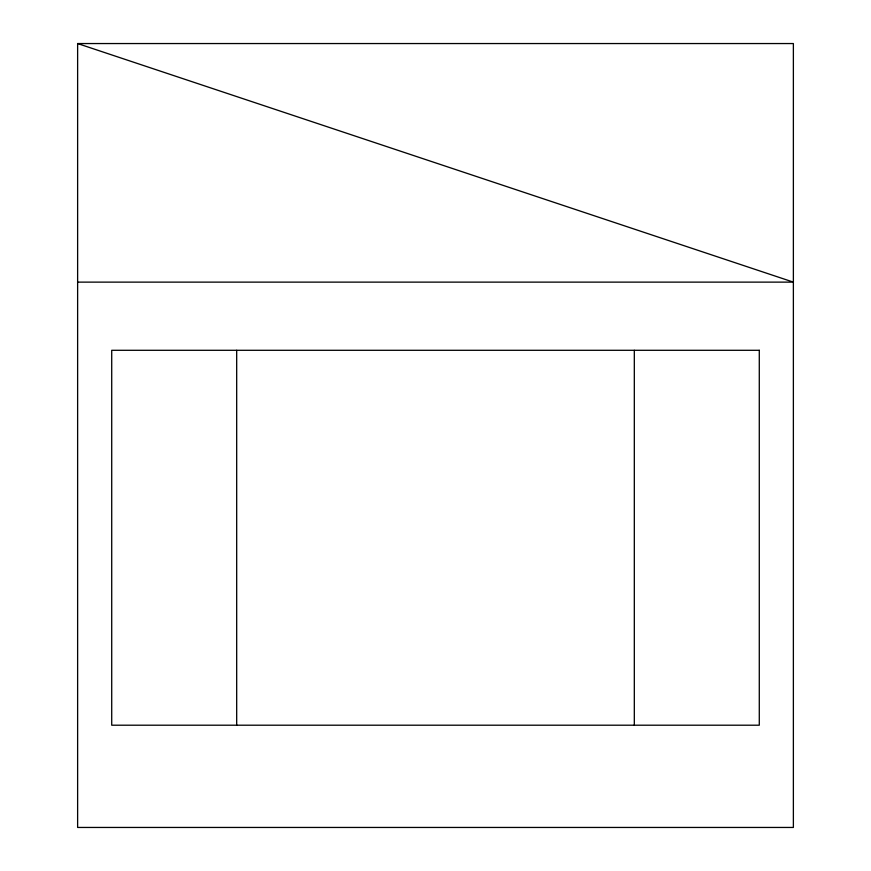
<?xml version="1.0" encoding="UTF-8"?>
<svg xmlns="http://www.w3.org/2000/svg" width="871" height="871" viewBox="0 0 871 871"><rect width="100%" height="100%" fill="white"/><g stroke="black" fill="none" stroke-linecap="round" stroke-linejoin="round"><path stroke-width="1.31" d="M77.628 43.55L793.372 43.55L793.372 827.45L77.628 827.45L77.628 43.55L793.372 282.128L77.628 282.128M634.317 350.294L634.317 725.205M236.683 350.294L236.683 725.205M759.283 350.294L111.717 350.294L111.717 725.205L759.283 725.205L759.283 350.294"/></g></svg>
